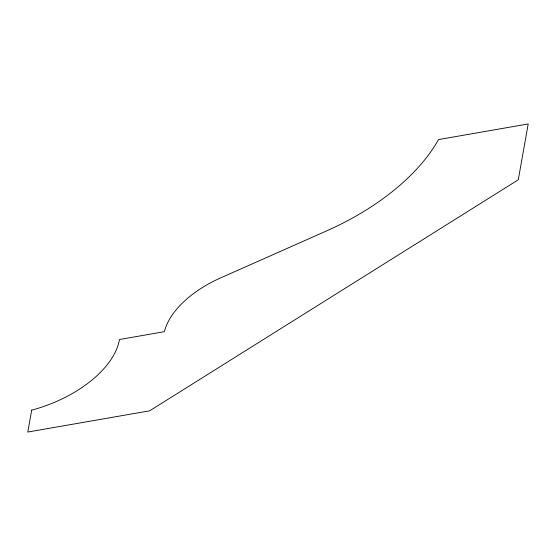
<?xml version="1.0" encoding="UTF-8"?>
<svg xmlns="http://www.w3.org/2000/svg" width="556" height="556" viewBox="0 0 556 556"><rect width="100%" height="100%" fill="white"/><g stroke="black" fill="none" stroke-linecap="round" stroke-linejoin="round"><path stroke-width="0.83" d="M31.692 410.133L27.8 432.047L149.654 410.815L518.282 179.796L528.2 123.953L438.496 139.584A189.957 105.126 -19.9 0 1 326.615 230.893L220.788 277.826A87.778 48.574 -19.9 0 0 164.395 331.682L119.477 339.507A95.931 53.084 -19.9 0 1 31.692 410.133"/></g></svg>
